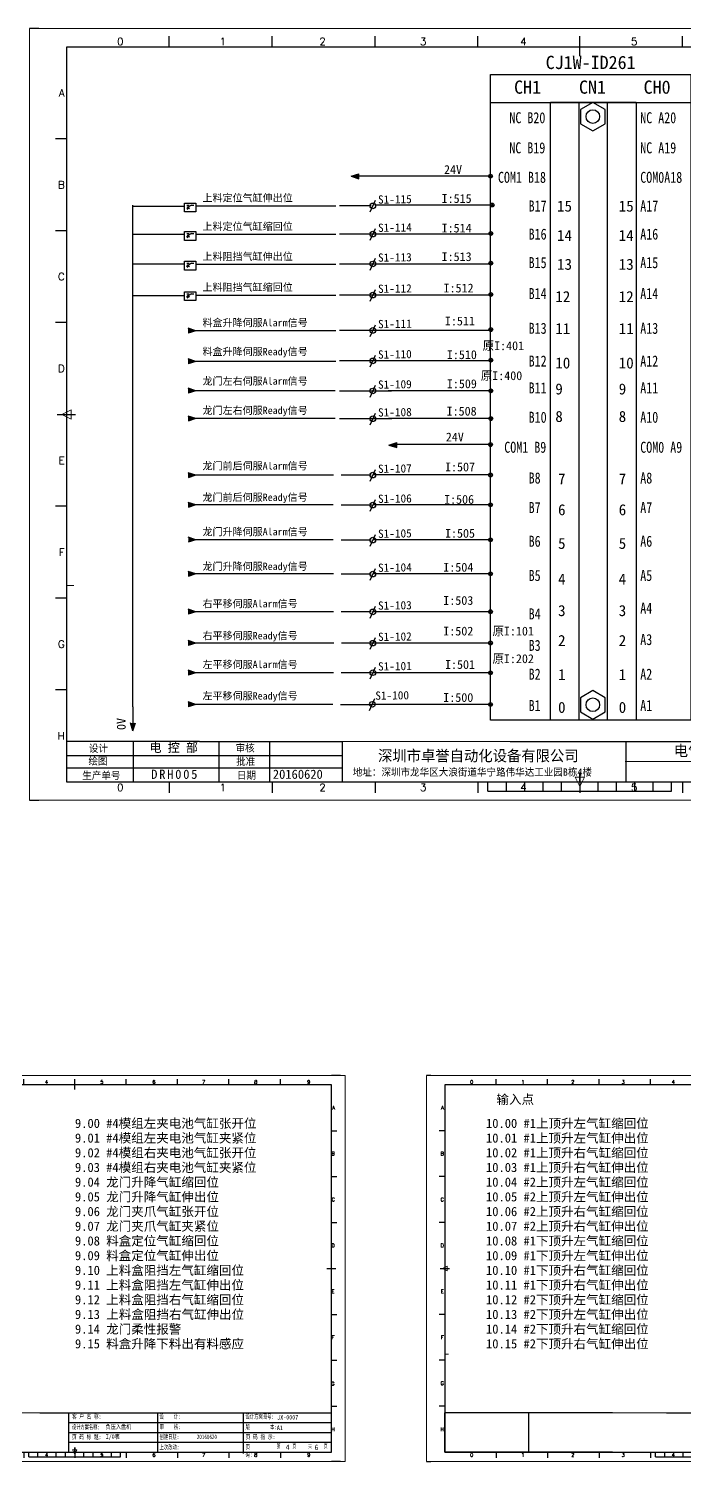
# Model space of a CAD drawing. Extents: x 2368 to 9674, y -1476 to 1321.
# Drawn here: x 4290 to 4647, y 529 to 1309 of the extents above; entities that cross this region are included whole.
import ezdxf
from ezdxf.enums import TextEntityAlignment as Align

# ---------------------------------------------------------------- set-up
doc = ezdxf.new("R2010")
doc.units = 0
doc.header["$MEASUREMENT"] = 0
doc.layers.add('1', color=3, linetype='Continuous', lineweight=20)
for name, color, linetype in [('AE_BOR', 1, 'Continuous'), ('MISC', 2, 'Continuous'), ('SYMS', 7, 'Continuous'), ('图层1', 7, 'Continuous')]:
    doc.layers.add(name, color=color, linetype=linetype)
doc.styles.add('HZ', font='', dxfattribs={"width": 0.8})
doc.styles.add('Standard0.67', font='', dxfattribs={"width": 0.67})
doc.styles.add('Standard_0.8', font='', dxfattribs={"width": 0.8})
doc.styles.add('WD', font='romans.shx', dxfattribs={"bigfont": 'gbcbig.shx'})
doc.styles.add('样式 0', font='')
doc.styles.add('样式 2', font='')
doc.styles.get('HZ').set_extended_font_data('SimSun')
doc.styles.get('Standard0.67').set_extended_font_data('FangSong_GB2312')
doc.styles.get('Standard_0.8').set_extended_font_data('FangSong_GB2312')
doc.styles.get('样式 0').set_extended_font_data('KaiTi_GB2312')
doc.styles.get('样式 2').set_extended_font_data('NSimSun')

# ---------------------------------------------------------------- blocks, each defined once
blk = doc.blocks.new('gb_a2_a')
for p, q in [((584, 410), (25, 410)), ((25, 410), (25, 10)), ((584, 10), (584, 410)), ((25, 10), (584, 10))]:
    blk.add_line(p, q)
at = {"lineweight": 9, "ltscale": 0.1}
blk.add_line((25, 116.86), (29, 116.86), dxfattribs=at)
at = {"layer": 'AE_BOR', "lineweight": 30}
for p, q in [((10, 420), (4.93, 420)), ((594, 420), (584, 420)), ((4.93, 0), (10, 0)), ((594, 0), (584, 0))]:
    blk.add_line(p, q, dxfattribs=at)
at = {"layer": 'AE_BOR', "color": 1, "lineweight": 15}
for p, q in [((4.93, 420), (598.93, 420)), ((4.93, 0), (4.93, 420)), ((598.93, 420), (598.93, 0)), ((22.5, 210), (27.5, 212.5)), ((27.5, 212.5), (27.5, 207.5)), ((27.5, 207.5), (22.5, 210)), ((304.5, 7.5), (302, 12.5)), ((302, 12.5), (307, 12.5)), ((307, 12.5), (304.5, 7.5)), ((598.93, 0), (4.93, 0))]:
    blk.add_line(p, q, dxfattribs=at)
at = {"layer": 'AE_BOR'}
for p, q in [((81, 410), (81, 416)), ((137, 410), (137, 416)), ((193, 410), (193, 416)), ((249, 410), (249, 416)), ((304.5, 410), (304.5, 416)), ((360.5, 410), (360.5, 416)), ((416.5, 410), (416.5, 416)), ((472.5, 410), (472.5, 416)), ((528.5, 410), (528.5, 416)), ((25, 360), (19, 360)), ((584, 360), (590, 360)), ((25, 310), (19, 310)), ((584, 310), (590, 310)), ((25, 260), (19, 260)), ((584, 260), (590, 260)), ((25, 160), (19, 160)), ((584, 160), (590, 160)), ((25, 110), (19, 110)), ((584, 110), (590, 110)), ((25, 60), (19, 60)), ((584, 60), (590, 60)), ((81, 10), (81, 4)), ((137, 10), (137, 4)), ((193, 10), (193, 4)), ((249, 10), (249, 4)), ((304.5, 10), (304.5, 4)), ((360.5, 10), (360.5, 4)), ((416.5, 10), (416.5, 4)), ((472.5, 10), (472.5, 4)), ((528.5, 10), (528.5, 4))]:
    blk.add_line(p, q, dxfattribs=at)
at = {"layer": 'AE_BOR', "color": 2, "lineweight": 30}
for p, q in [((304.5, 405), (304.5, 415)), ((20, 210), (30, 210)), ((579, 210), (589, 210)), ((254.5, 5), (254.5, 10)), ((264.5, 5), (264.5, 10)), ((274.5, 5), (274.5, 10)), ((284.5, 5), (284.5, 10)), ((294.5, 5), (294.5, 10)), ((304.5, 10), (304.5, 15)), ((304.5, 15), (304.5, 5)), ((304.5, 10), (304.5, 5)), ((314.5, 5), (314.5, 10)), ((324.5, 5), (324.5, 10)), ((334.5, 5), (334.5, 10)), ((344.5, 5), (344.5, 10)), ((354.5, 5), (354.5, 10)), ((254.5, 5), (354.5, 5))]:
    blk.add_line(p, q, dxfattribs=at)
at = {"layer": 'AE_BOR', "style": 'WD'}
for s, p in [('0', (54.27, 411)), ('1', (110.12, 411)), ('2', (164.42, 411)), ('3', (219.22, 411)), ('4', (273.82, 411)), ('5', (334.12, 411)), ('6', (390.81, 411)), ('7', (445.01, 411)), ('8', (501.67, 411)), ('9', (559.4, 411)), ('0', (54.27, 5)), ('1', (110.12, 5)), ('2', (164.42, 5)), ('3', (219.22, 5)), ('4', (273.82, 5)), ('5', (334.12, 5)), ('6', (390.81, 5)), ('7', (445.01, 5)), ('8', (501.67, 5)), ('9', (559.4, 5))]:
    blk.add_text(s, height=4, dxfattribs=at).set_placement(p, align=Align.CENTER)
for s, p in [('A', (24, 385)), ('A', (588.05, 385)), ('B', (24, 335)), ('B', (587.67, 335)), ('C', (24, 285)), ('C', (587.86, 285)), ('D', (24, 235)), ('D', (587.67, 235)), ('E', (24, 185)), ('E', (587.48, 185)), ('F', (24, 135)), ('F', (587.48, 135)), ('F', (587.48, 135)), ('G', (24, 85)), ('G', (587.48, 84.56)), ('H', (24, 35)), ('H', (587.67, 35))]:
    blk.add_text(s, height=4, dxfattribs=at).set_placement(p, align=Align.MIDDLE_RIGHT)
blk = doc.blocks.new('SYMB2_M_326')
for p, q in [((-6.4, -0.5), (-7.8, 0.9)), ((0, 0), (0, -5)), ((-8.2, -2.2), (-9.6, -0.8)), ((-7.5, -2.9), (-8.2, -2.2)), ((-6.9, -2.4), (-8, -3.5)), ((-5.7, -4.7), (-8, -3.5)), ((-7.5, -2.9), (-7.1, -2.6)), ((-5.7, -4.7), (-7.5, -2.9)), ((-7.1, -2.6), (-6.9, -2.4)), ((-5.7, -4.7), (-6.9, -2.4)), ((-5.7, -1.2), (-6.4, -0.5)), ((-5.2, -0.6), (-6.2, -1.7)), ((-3.9, -2.9), (-6.2, -1.7)), ((-5.7, -1.2), (-5.4, -0.8)), ((-3.9, -2.9), (-5.7, -1.2)), ((-5.4, -0.8), (-5.2, -0.6)), ((-3.9, -2.9), (-5.2, -0.6)), ((0, -10), (-4, -3.5)), ((0, -10), (0, -15))]:
    blk.add_line(p, q)
for points in [[(-5.7, -4.7), (-6.9, -2.4), (-8, -3.5)], [(-3.9, -2.9), (-5.2, -0.6), (-6.2, -1.7)]]:
    blk.add_solid(points)

msp = doc.modelspace()

# ---------------------------------------------------------------- hatches: boundary and pattern name
for points in [[(4465.38284, 1228.58631), (4469.62775, 1229.94668), (4469.62775, 1227.22595)], [(4380.85653, 1144.4228), (4376.61163, 1143.06243), (4376.61163, 1145.78316)], [(4380.85653, 1127.76726), (4376.61163, 1126.4069), (4376.61163, 1129.12763)], [(4380.85653, 1111.76073), (4376.61163, 1110.40036), (4376.61163, 1113.12109)], [(4380.85653, 1096.62539), (4376.61163, 1095.26503), (4376.61163, 1097.98576)], [(4485.96284, 1082.23631), (4490.20775, 1083.59668), (4490.20775, 1080.87595)], [(4380.85187, 1065.75817), (4376.60697, 1064.39781), (4376.60697, 1067.11854)], [(4380.85653, 1049.6711), (4376.61163, 1048.31074), (4376.61163, 1051.03147)], [(4380.87559, 1030.63864), (4376.63069, 1029.27828), (4376.63069, 1031.99901)], [(4380.85653, 1012.0852), (4376.61163, 1010.72484), (4376.61163, 1013.44557)], [(4380.85653, 991.50655), (4376.61163, 990.14619), (4376.61163, 992.86692)], [(4380.85653, 974.46175), (4376.61163, 973.10139), (4376.61163, 975.82212)], [(4380.85653, 958.25847), (4376.61163, 956.8981), (4376.61163, 959.61883)], [(4380.85653, 941.0191), (4376.61163, 939.65874), (4376.61163, 942.37947)], [(4346.5499, 926.7016), (4345.18995, 930.94663), (4347.91068, 930.94637)]]:
    msp.add_hatch(color=256).paths.add_polyline_path(points)

# ---------------------------------------------------------------- linework, layer by layer
for p, q in [((4541.25494, 1268.76404), (4650.33177, 1268.76404)), ((4465.38284, 1228.58631), (4469.62775, 1229.94668)), ((4465.38284, 1228.58631), (4469.62775, 1227.22595)), ((4541.25494, 1228.61489), (4469.53606, 1228.61489)), ((4469.62775, 1227.22595), (4469.62775, 1229.94668)), ((4346.53216, 939.6757), (4346.53216, 1212.85151)), ((4374.53499, 1212.12987), (4346.53216, 1212.12987)), ((4456.96924, 1212.20251), (4380.85653, 1212.20251)), ((4458.95701, 1212.58988), (4476.28003, 1212.58988)), ((4475.62706, 1209.11829), (4478.57947, 1215.50582)), ((4542.13599, 1212.85151), (4478.17063, 1212.85151)), ((4374.53499, 1196.87936), (4346.53216, 1196.87936)), ((4456.96924, 1196.74474), (4380.85653, 1196.74474)), ((4458.95701, 1197.13212), (4541.01804, 1197.13212)), ((4475.62706, 1193.73434), (4478.57947, 1200.12187)), ((4374.53499, 1180.69702), (4346.53216, 1180.69702)), ((4456.96924, 1180.56241), (4380.85653, 1180.56241)), ((4458.95701, 1180.94978), (4541.45047, 1180.94978)), ((4475.62706, 1177.49316), (4478.57947, 1183.88069)), ((4374.53499, 1163.38816), (4346.53216, 1163.38816)), ((4456.96924, 1163.56408), (4380.85653, 1163.56408)), ((4458.95701, 1163.95146), (4541.33803, 1163.95146)), ((4475.62706, 1160.5288), (4478.57947, 1166.91633)), ((4475.62706, 1141.30933), (4478.57947, 1147.69686)), ((4380.85653, 1144.4228), (4376.61163, 1145.78316)), ((4380.85653, 1144.4228), (4376.61163, 1143.06243)), ((4456.96924, 1144.4228), (4380.85653, 1144.4228)), ((4458.95701, 1144.81017), (4541.33803, 1144.81017)), ((4475.62706, 1124.742), (4478.57947, 1131.12953)), ((4380.85653, 1127.76726), (4376.61163, 1129.12763)), ((4380.85653, 1127.76726), (4376.61163, 1126.4069)), ((4456.96924, 1127.76726), (4380.85653, 1127.76726)), ((4458.95701, 1128.15464), (4541.2297, 1128.15464)), ((4380.85653, 1111.76073), (4376.61163, 1113.12109)), ((4380.85653, 1111.76073), (4376.61163, 1110.40036)), ((4456.69519, 1111.76073), (4380.85653, 1111.76073)), ((4458.95701, 1111.81921), (4487.31606, 1111.81921)), ((4475.62706, 1108.362), (4478.57947, 1114.74953)), ((4542.13599, 1111.76073), (4485.55221, 1111.76073)), ((4380.85653, 1096.62539), (4376.61163, 1097.98576)), ((4380.85653, 1096.62539), (4376.61163, 1095.26503)), ((4456.60211, 1096.62539), (4380.85653, 1096.62539)), ((4458.95701, 1096.68388), (4487.47606, 1096.68388)), ((4475.62706, 1093.21472), (4478.57947, 1099.60225)), ((4542.13599, 1096.62539), (4485.66053, 1096.62539)), ((4485.96284, 1082.23631), (4490.20775, 1083.59668)), ((4485.96284, 1082.23631), (4490.20775, 1080.87595)), ((4541.25494, 1082.45782), (4490.05974, 1082.45782)), ((4490.20775, 1080.87595), (4490.20775, 1083.59668)), ((4475.62706, 1062.53679), (4478.57947, 1068.92432)), ((4380.85187, 1065.75817), (4376.60697, 1067.11854)), ((4380.85187, 1065.75817), (4376.60697, 1064.39781)), ((4455.65904, 1065.75817), (4380.85187, 1065.75817)), ((4459.84197, 1065.97973), (4476.32606, 1065.97973)), ((4541.25494, 1065.92125), (4477.12224, 1065.92125)), ((4380.85653, 1049.6711), (4376.61163, 1051.03147)), ((4380.85653, 1049.6711), (4376.61163, 1048.31074)), ((4455.64581, 1049.6711), (4380.85653, 1049.6711)), ((4459.84197, 1049.72958), (4476.54606, 1049.72958)), ((4475.62706, 1046.19581), (4478.57947, 1052.58334)), ((4541.25494, 1049.6711), (4477.12224, 1049.6711)), ((4380.87559, 1030.63864), (4376.63069, 1031.99901)), ((4380.87559, 1030.63864), (4376.63069, 1029.27828)), ((4455.64581, 1030.63864), (4380.87559, 1030.63864)), ((4459.84197, 1030.69713), (4476.27606, 1030.69713)), ((4475.62706, 1027.18662), (4478.57947, 1033.57415)), ((4541.25494, 1030.63864), (4477.12224, 1030.63864)), ((4475.62706, 1008.67266), (4478.57947, 1015.0602)), ((4380.85653, 1012.0852), (4376.61163, 1013.44557)), ((4380.85653, 1012.0852), (4376.61163, 1010.72484)), ((4455.6841, 1012.0852), (4380.85653, 1012.0852)), ((4459.88026, 1012.14369), (4476.34606, 1012.14369)), ((4541.25494, 1012.0852), (4477.16053, 1012.0852)), ((4380.85653, 991.50655), (4376.61163, 992.86692)), ((4380.85653, 991.50655), (4376.61163, 990.14619)), ((4455.6841, 991.50655), (4380.85653, 991.50655)), ((4459.88026, 991.56503), (4476.32606, 991.56503)), ((4475.62706, 988.0637), (4478.57947, 994.45123)), ((4541.25494, 991.50655), (4477.16053, 991.50655)), ((4380.85653, 974.46175), (4376.61163, 975.82212)), ((4475.62706, 971.06106), (4478.57947, 977.4486)), ((4380.85653, 974.46175), (4376.61163, 973.10139)), ((4455.95899, 974.46175), (4380.85653, 974.46175)), ((4460.15515, 974.52023), (4476.77606, 974.52023)), ((4541.25494, 974.46175), (4477.43542, 974.46175)), ((4380.85653, 958.25847), (4376.61163, 959.61883)), ((4475.62706, 954.96913), (4478.57947, 961.35667)), ((4380.85653, 958.25847), (4376.61163, 956.8981)), ((4455.68074, 958.25847), (4380.85653, 958.25847)), ((4459.8769, 958.31695), (4476.47606, 958.31695)), ((4541.25494, 958.25847), (4477.15717, 958.25847)), ((4475.40983, 937.79415), (4478.33371, 944.19479)), ((4346.53216, 939.6757), (4346.53133, 930.96408)), ((4380.85653, 941.0191), (4376.61163, 942.37947)), ((4380.85653, 941.0191), (4376.61163, 939.65874)), ((4455.40583, 941.0191), (4380.85653, 941.0191)), ((4459.60199, 941.07758), (4476.28606, 941.07758)), ((4541.25494, 941.0191), (4476.88226, 941.0191)), ((4346.5499, 926.7016), (4345.18995, 930.94663)), ((4346.5499, 926.7016), (4347.91068, 930.94637)), ((4382.79278, 920.88416), (4310.36179, 920.88416)), ((4310.36179, 920.88416), (4310.36179, 898.88706)), ((4346.63526, 920.88416), (4346.63526, 898.88706)), ((4382.79278, 920.88416), (4460.40388, 920.88416)), ((4393.39727, 920.88416), (4393.39727, 898.88706)), ((4420.84341, 920.88416), (4420.84341, 898.88416)), ((4460.40388, 920.88416), (4460.40388, 898.88706)), ((4551.89494, 920.88416), (4671.79494, 920.88416)), ((4614.96034, 920.88416), (4614.96034, 898.88706)), ((4310.36179, 898.88706), (4869.36179, 898.88706)), ((4311.53865, 550.08006), (4355.79019, 550.08006)), ((4355.79019, 550.08006), (4424.57578, 550.08006)), ((4424.57578, 550.08006), (4454.57361, 550.08006)), ((4311.53865, 544.71854), (4355.79019, 544.71854)), ((4311.53865, 539.35701), (4355.79019, 539.35701)), ((4355.79019, 544.71854), (4424.57578, 544.71854)), ((4355.79019, 539.35701), (4424.57578, 539.35701)), ((4424.57578, 544.71854), (4454.57361, 544.71854)), ((4295.84019, 533.99549), (4355.79019, 533.99549)), ((4295.84019, 533.99549), (4355.79019, 533.99549)), ((4355.79019, 533.99549), (4424.57578, 533.99549)), ((4637.10064, 533.99549), (4697.05064, 533.99549)), ((4637.10064, 533.99549), (4697.05064, 533.99549))]:
    msp.add_line(p, q)
at = {"lineweight": -3}
for p, q in [((4540.21612, 1228.61489), (4542.29376, 1228.61489)), ((4541.25494, 1229.65372), (4541.25494, 1227.57607)), ((4541.09717, 1212.85151), (4543.17481, 1212.85151)), ((4542.13599, 1213.89033), (4542.13599, 1211.81269)), ((4540.33893, 1197.39374), (4542.41657, 1197.39374)), ((4541.37775, 1198.43256), (4541.37775, 1196.35492)), ((4540.33893, 1181.2114), (4542.41657, 1181.2114)), ((4541.37775, 1182.25023), (4541.37775, 1180.17258)), ((4540.33893, 1164.21308), (4542.41657, 1164.21308)), ((4541.37775, 1165.2519), (4541.37775, 1163.17426)), ((4540.33893, 1145.0718), (4542.41657, 1145.0718)), ((4541.37775, 1146.11062), (4541.37775, 1144.03298)), ((4540.33893, 1128.41626), (4542.41657, 1128.41626)), ((4541.37775, 1129.45508), (4541.37775, 1127.37744)), ((4540.33893, 1111.76073), (4542.41657, 1111.76073)), ((4541.37775, 1112.79955), (4541.37775, 1110.7219)), ((4540.33893, 1096.62539), (4542.41657, 1096.62539)), ((4541.37775, 1097.66422), (4541.37775, 1095.58657)), ((4540.21612, 1082.45782), (4542.29376, 1082.45782)), ((4541.25494, 1083.49665), (4541.25494, 1081.419)), ((4540.21612, 1065.92125), (4542.29376, 1065.92125)), ((4541.25494, 1066.96007), (4541.25494, 1064.88243)), ((4540.21612, 1049.6711), (4542.29376, 1049.6711)), ((4541.25494, 1050.70992), (4541.25494, 1048.63228)), ((4540.21612, 1030.63864), (4542.29376, 1030.63864)), ((4541.25494, 1031.67746), (4541.25494, 1029.59982)), ((4540.21612, 1012.0852), (4542.29376, 1012.0852)), ((4541.25494, 1013.12403), (4541.25494, 1011.04638)), ((4540.21612, 991.50655), (4542.29376, 991.50655)), ((4541.25494, 992.54537), (4541.25494, 990.46773)), ((4541.25494, 975.50057), (4541.25494, 973.42293)), ((4540.21612, 974.46175), (4542.29376, 974.46175)), ((4541.25494, 959.29729), (4541.25494, 957.21965)), ((4540.21612, 958.25847), (4542.29376, 958.25847)), ((4540.21612, 941.0191), (4542.29376, 941.0191)), ((4541.25494, 942.05792), (4541.25494, 939.98028))]:
    msp.add_line(p, q, dxfattribs=at)
at = {"lineweight": 9, "ltscale": 0.1}
for p, q in [((4460.40388, 920.88416), (4551.89494, 920.88416)), ((4614.59215, 909.88416), (4671.79494, 909.88416)), ((4266.37855, 555.44158), (4295.84019, 555.44158)), ((4607.639, 555.44158), (4637.10064, 555.44158)), ((4266.37855, 533.99549), (4295.84019, 533.99549)), ((4294.48284, 533.99549), (4294.48284, 533.99549)), ((4294.48284, 533.99549), (4294.48284, 533.99549)), ((4607.639, 533.99549), (4637.10064, 533.99549)), ((4635.74329, 533.99549), (4635.74329, 533.99549)), ((4635.74329, 533.99549), (4635.74329, 533.99549))]:
    msp.add_line(p, q, dxfattribs=at)
at = {"color": 0, "ltscale": 2}
for p, q in [((4310.36179, 913.2004), (4460.40388, 913.26041)), ((4310.36179, 906.50263), (4460.40388, 906.50263)), ((4295.84019, 555.44158), (4454.57361, 555.44158)), ((4311.53865, 555.44158), (4311.53865, 533.99549)), ((4360.10452, 533.73105), (4360.10452, 555.44158)), ((4406.6847, 533.23759), (4406.6847, 555.44158)), ((4454.57361, 533.99549), (4454.57361, 555.44158)), ((4516.33406, 533.99549), (4516.33406, 555.44158)), ((4607.639, 555.44158), (4516.33406, 555.44158)), ((4637.10064, 555.44158), (4795.83406, 555.44158)), ((4424.57578, 539.35701), (4454.57361, 539.35701)), ((4424.57578, 533.99549), (4454.57361, 533.99549)), ((4607.639, 533.99549), (4516.33406, 533.99549))]:
    msp.add_line(p, q, dxfattribs=at)
at = {"color": 0}
msp.add_line((4561.98653, 555.44158), (4561.98653, 533.99549), dxfattribs=at)
for points in [[(4541.25494, 1283.93866), (4650.33177, 1283.93866), (4650.33177, 932.44868), (4541.25494, 932.44868)], [(4573.81356, 1268.84732), (4620.62444, 1268.84732), (4620.62444, 932.44868), (4573.81356, 932.44868)], [(4589.57044, 1268.76404), (4604.70077, 1268.76404), (4604.70077, 932.44868), (4589.57044, 932.44868)], [(4596.95187, 1268.76404), (4590.2385, 1264.88807), (4590.2385, 1257.13614), (4596.95187, 1253.26018), (4603.66523, 1257.13614), (4603.66523, 1264.88807)], [(4374.53499, 1209.0874), (4374.53499, 1213.92882), (4380.85653, 1213.92882), (4380.85653, 1209.0874)], [(4374.53499, 1193.62963), (4374.53499, 1198.47105), (4380.85653, 1198.47105), (4380.85653, 1193.62963)], [(4374.53499, 1177.44729), (4374.53499, 1182.28872), (4380.85653, 1182.28872), (4380.85653, 1177.44729)], [(4374.53499, 1160.83783), (4374.53499, 1165.67925), (4380.85653, 1165.67925), (4380.85653, 1160.83783)], [(4596.95187, 948.56518), (4590.2385, 944.68922), (4590.2385, 936.93729), (4596.95187, 933.06132), (4603.66523, 936.93729), (4603.66523, 944.68922)]]:
    msp.add_lwpolyline(points, close=True)
for centre in [(4596.95187, 1261.01211), (4596.95187, 940.81325)]:
    msp.add_circle(centre, 3.71498)
at = {"lineweight": -3}
for centre in [(4541.25494, 1228.61489), (4542.13599, 1212.85151), (4541.37775, 1197.39374), (4541.37775, 1181.2114), (4541.37775, 1164.21308), (4541.37775, 1145.0718), (4541.37775, 1128.41626), (4541.37775, 1111.76073), (4541.37775, 1096.62539), (4541.25494, 1082.45782), (4541.25494, 1065.92125), (4541.25494, 1049.6711), (4541.25494, 1030.63864), (4541.25494, 1012.0852), (4541.25494, 991.50655), (4541.25494, 974.46175), (4541.25494, 958.25847), (4541.25494, 941.0191)]:
    msp.add_circle(centre, 1.03882, dxfattribs=at)
at = {"color": 6}
for centre in [(4477.13083, 1212.43051), (4477.13083, 1197.04657), (4477.13083, 1180.80538), (4477.13083, 1163.84102), (4477.13083, 1144.62155), (4477.13083, 1128.05422), (4477.13083, 1111.67422), (4477.13083, 1096.52694), (4477.13083, 1065.84901), (4477.13083, 1049.50803), (4477.13083, 1030.49884), (4477.13083, 1011.98489), (4477.13083, 991.37592), (4477.13083, 974.37329), (4477.13083, 958.28136), (4476.89881, 941.11305)]:
    msp.add_circle(centre, 1.53751, dxfattribs=at)

# ---------------------------------------------------------------- block references
msp.add_blockref('gb_a2_a', (4285.36179, 888.88706))
at = {"xscale": 0.5, "yscale": 0.5, "zscale": 0.5}
for p in [(4162.57361, 528.99549), (4503.83406, 528.99549)]:
    msp.add_blockref('gb_a2_a', p, dxfattribs=at)
at = {"layer": '图层1', "color": 7, "linetype": 'Continuous', "xscale": 0.2488319999988562, "yscale": 0.2488320000002204, "zscale": 0.2488319999993965, "rotation": 90}
for p in [(4375.93601, 1212.85151), (4375.93601, 1197.39374), (4375.93601, 1181.2114), (4375.93601, 1164.60194)]:
    msp.add_blockref('SYMB2_M_326', p, dxfattribs=at)

# ---------------------------------------------------------------- texts
for s, insert, char_height, width, attachment_point in [('{\\fFangSong|b0|i0|c134|p49;CJ1W-ID261}', (4571.26747, 1294.10047), 7.2, 38.5041455, 1), ('{\\fFangSong|b0|i0|c134|p49;CH1}', (4554.07127, 1280.66047), 7.2, 38.5041455, 1), ('{\\fFangSong|b0|i0|c134|p49;CN1}', (4589.41127, 1280.66047), 7.2, 38.5041455, 1), ('{\\fFangSong|b0|i0|c134|p49;CH0}', (4624.58929, 1280.66047), 7.2, 38.5041455, 1), ('24V', (4515.93308, 1234.60539), 4.8, 10.8839331, 1), ('{\\fSimSun|b0|i0|c134|p2;上料定位气缸伸出位}', (4384.44581, 1218.79466), 4, 96.133837, 1), ('{\\fSimSun|b0|i0|c134|p2; I:515}', (4511.36098, 1218.79834), 4.8, 62.415301, 1), ('{\\fSimSun|b0|i0|c134|p2;15}', (4577.46169, 1215.28834), 6, 4.4700218, 1), ('{\\fSimSun|b0|i0|c134|p2;15}', (4611.04414, 1215.28834), 6, 4.4700218, 1), ('{\\fSimSun|b0|i0|c134|p2;上料定位气缸缩回位}', (4384.44581, 1203.23515), 4, 96.133837, 1), ('{\\fSimSun|b0|i0|c134|p2; I:514}', (4511.36098, 1202.74316), 4.8, 62.415301, 1), ('{\\fSimSun|b0|i0|c134|p2;14}', (4577.46169, 1199.33525), 6, 4.4700218, 1), ('{\\fSimSun|b0|i0|c134|p2;14}', (4611.04414, 1199.33525), 6, 4.4700218, 1), ('{\\fSimSun|b0|i0|c134|p2;上料阻挡气缸伸出位}', (4384.44581, 1186.88412), 4, 96.133837, 1), ('{\\fSimSun|b0|i0|c134|p2; I:513}', (4511.36098, 1187.16942), 4.8, 62.415301, 1), ('{\\fSimSun|b0|i0|c134|p2;13}', (4577.46169, 1183.61365), 6, 4.4700218, 1), ('{\\fSimSun|b0|i0|c134|p2;13}', (4611.04414, 1183.61365), 6, 4.4700218, 1), ('{\\fSimSun|b0|i0|c134|p2;上料阻挡气缸缩回位}', (4384.44581, 1170.13127), 4, 96.133837, 1), ('{\\fSimSun|b0|i0|c134|p2; I:512}', (4512.4204, 1170.08824), 4.8, 62.415301, 1), ('{\\fSimSun|b0|i0|c134|p2;12}', (4576.51835, 1166.01592), 6, 4.4700218, 1), ('{\\fSimSun|b0|i0|c134|p2;12}', (4611.04414, 1166.01592), 6, 4.4700218, 1), ('{\\fSimSun|b0|i0|c134|p2;料盒升降伺服Alarm信号}', (4384.44581, 1150.83062), 4, 96.133837, 1), ('{\\fSimSun|b0|i0|c134|p2; I:511}', (4513.15529, 1152.15185), 4.8, 62.415301, 1), ('{\\fSimSun|b0|i0|c134|p2;11}', (4576.51835, 1148.58263), 6, 4.4700218, 1), ('{\\fSimSun|b0|i0|c134|p2;11}', (4611.04414, 1148.58263), 6, 4.4700218, 1), (' 原I:401', (4533.69438, 1138.67582), 4.8, 62.415301, 1), ('{\\fSimSun|b0|i0|c134|p2;料盒升降伺服Ready信号}', (4384.44581, 1135.08103), 4, 96.133837, 1), ('{\\fSimSun|b0|i0|c134|p2; I:510}', (4514.21472, 1133.8249), 4.8, 62.415301, 1), ('{\\fSimSun|b0|i0|c134|p2;10}', (4576.51835, 1129.8942), 6, 4.4700218, 1), ('{\\fSimSun|b0|i0|c134|p2;10}', (4611.04414, 1129.8942), 6, 4.4700218, 1), ('{\\fSimSun|b0|i0|c134|p2;龙门左右伺服Alarm信号}', (4384.44581, 1119.0537), 4, 96.133837, 1), ('{\\fSimSun|b0|i0|c134|p2; I:509}', (4514.21472, 1117.98324), 4.8, 62.415301, 1), (' 原I:400', (4532.67701, 1122.38872), 4.8, 62.415301, 1), ('{\\fSimSun|b0|i0|c134|p2;9}', (4576.51835, 1115.75021), 6, 4.4700218, 1), ('{\\fSimSun|b0|i0|c134|p2;9}', (4611.04414, 1115.75021), 6, 4.4700218, 1), ('{\\fSimSun|b0|i0|c134|p2;龙门左右伺服Ready信号}', (4384.44581, 1103.09313), 4, 96.133837, 1), ('{\\fSimSun|b0|i0|c134|p2; I:508}', (4514.0856, 1103.06318), 4.8, 62.415301, 1), ('{\\fSimSun|b0|i0|c134|p2;8}', (4576.51835, 1100.78391), 6, 4.4700218, 1), ('{\\fSimSun|b0|i0|c134|p2;8}', (4611.04414, 1100.78391), 6, 4.4700218, 1), ('24V', (4516.91319, 1088.99018), 4.8, 10.8839331, 1), ('{\\fSimSun|b0|i0|c134|p2;龙门前后伺服Alarm信号}', (4384.44581, 1072.88258), 4, 96.133837, 1), ('{\\fSimSun|b0|i0|c134|p2; I:507}', (4513.20456, 1072.71033), 4.8, 62.415301, 1), ('{\\fSimSun|b0|i0|c134|p2;7}', (4578.01852, 1066.79894), 6, 4.4700218, 1), ('{\\fSimSun|b0|i0|c134|p2;7}', (4611.04414, 1066.79894), 6, 4.4700218, 1), ('{\\fSimSun|b0|i0|c134|p2;龙门前后伺服Ready信号}', (4384.44581, 1055.77595), 4, 96.133837, 1), ('{\\fSimSun|b0|i0|c134|p2; I:506}', (4512.69278, 1055.0484), 4.8, 62.415301, 1), ('{\\fSimSun|b0|i0|c134|p2;6}', (4578.01852, 1050.02353), 6, 4.4700218, 1), ('{\\fSimSun|b0|i0|c134|p2;6}', (4611.04414, 1050.02353), 6, 4.4700218, 1), ('{\\fSimSun|b0|i0|c134|p2;龙门升降伺服Alarm信号}', (4384.44581, 1037.04511), 4, 96.133837, 1), ('{\\fSimSun|b0|i0|c134|p2; I:505}', (4513.20456, 1036.57614), 4.8, 62.415301, 1), ('{\\fSimSun|b0|i0|c134|p2;5}', (4578.01852, 1031.69152), 6, 4.4700218, 1), ('{\\fSimSun|b0|i0|c134|p2;5}', (4611.04414, 1031.69152), 6, 4.4700218, 1), ('{\\fSimSun|b0|i0|c134|p2;龙门升降伺服Ready信号}', (4384.44581, 1018.17732), 4, 96.133837, 1), ('{\\fSimSun|b0|i0|c134|p2; I:504}', (4512.27425, 1018.09113), 4.8, 62.415301, 1), ('{\\fSimSun|b0|i0|c134|p2;4}', (4578.01852, 1012.28468), 6, 4.4700218, 1), ('{\\fSimSun|b0|i0|c134|p2;4}', (4611.04414, 1012.28468), 6, 4.4700218, 1), ('{\\fSimSun|b0|i0|c134|p2;右平移伺服Alarm信号}', (4384.44581, 997.86176), 4, 96.133837, 1), ('{\\fSimSun|b0|i0|c134|p2; I:503}', (4512.27425, 1000.0404), 4.8, 62.415301, 1), ('{\\fSimSun|b0|i0|c134|p2;3}', (4578.01852, 995.10976), 6, 4.4700218, 1), ('{\\fSimSun|b0|i0|c134|p2;3}', (4611.04414, 995.10976), 6, 4.4700218, 1), ('{\\fSimSun|b0|i0|c134|p2; I:502}', (4512.27425, 983.35584), 4.8, 62.415301, 1), (' 原I:101', (4539.03566, 983.35584), 4.8, 62.415301, 1), ('{\\fSimSun|b0|i0|c134|p2;右平移伺服Ready信号}', (4384.44581, 980.44175), 4, 96.133837, 1), ('{\\fSimSun|b0|i0|c134|p2;2}', (4578.01852, 978.82774), 6, 4.4700218, 1), ('{\\fSimSun|b0|i0|c134|p2;2}', (4611.04414, 978.82774), 6, 4.4700218, 1), (' 原I:202', (4539.03566, 968.31829), 4.8, 62.415301, 1), ('{\\fSimSun|b0|i0|c134|p2;左平移伺服Alarm信号}', (4384.44581, 964.79643), 4, 96.133837, 1), ('{\\fSimSun|b0|i0|c134|p2; I:501}', (4513.20456, 965.16664), 4.8, 62.415301, 1), ('{\\fSimSun|b0|i0|c134|p2;1}', (4578.01852, 960.24321), 6, 4.4700218, 1), ('{\\fSimSun|b0|i0|c134|p2;1}', (4611.04414, 960.24321), 6, 4.4700218, 1), ('{\\fSimSun|b0|i0|c134|p2;左平移伺服Ready信号}', (4384.44581, 947.6975), 4, 96.133837, 1), ('{\\fSimSun|b0|i0|c134|p2; I:500}', (4512.27425, 947.20389), 4.8, 62.415301, 1), ('{\\fSimSun|b0|i0|c134|p2;0}', (4578.01852, 942.42682), 6, 4.4700218, 1), ('{\\fSimSun|b0|i0|c134|p2;0}', (4611.04414, 942.42682), 6, 4.4700218, 1), ('深圳市卓誉自动化设备有限公司', (4479.99888, 909.41955), 6, 134.4627712, 7), ('地址：深圳市龙华区大浪街道华宁路伟华达工业园B栋4楼', (4466.24783, 901.71363), 4, 144.4993675, 7)]:
    msp.add_mtext(s, dxfattribs=dict(insert=insert, char_height=char_height, width=width, attachment_point=attachment_point))
at = {"insert": (4337.75981, 927.10646), "char_height": 4.8, "width": 13.9099052, "attachment_point": 1, "rotation": 89.99450431}
msp.add_mtext('0V', dxfattribs=at)
at = {"color": 0, "ltscale": 2, "attachment_point": 1}
for s, insert, char_height, width in [('电 控 部', (4355.61657, 920.10032), 5, 34.8313606), ('{\\C256;绘图}', (4322.31552, 912.20038), 4, 19.3450259), ('设计', (4322.52251, 919.12809), 4, 19.3450259), ('审核', (4402.39385, 919.30575), 4, 25.507459), ('批准', (4402.72563, 911.97922), 4, 25.507459), ('电气原理图', (4641.01177, 918.88079), 6, 43.9128196), ('生产单号', (4318.9435, 904.36903), 4, 25.1533682), ('日期', (4403.10956, 904.47399), 4, 25.507459), ('20160620', (4422.7189, 905.53167), 5, 25.507459)]:
    msp.add_mtext(s, dxfattribs=dict(at, insert=insert, char_height=char_height, width=width))
at = {"lineweight": 0, "insert": (4334.02898, 905.52088), "char_height": 5, "attachment_point": 1, "style": '样式 2'}
msp.add_mtext_dynamic_manual_height_columns('\\pi22.464;{\\T1.28;DRH005}', width=55.0317648, gutter_width=1, heights=[0], dxfattribs=at)
at = {"lineweight": 0, "char_height": 5, "attachment_point": 1}
for s, insert, width in [('{\\fSimSun|b0|i0|c134|p2;输入点 }', (4544.45153, 728.5415), 83.4808632), ('{\\fSimSun|b0|i0|c134|p2;9.00 \\C3;#4模组左夹电池气缸张开位}', (4314.97805, 715.50226), 108.2457857), ('{\\fSimSun|b0|i0|c134|p2;10.00\\C3; #1上顶升左气缸缩回位}', (4538.7878, 715.50226), 108.2457857), ('{\\fSimSun|b0|i0|c134|p2;9.01\\C3; #4模组左夹电池气缸夹紧位}', (4314.97805, 707.50226), 121.2325334), ('{\\fSimSun|b0|i0|c134|p2;10.01\\C3; #1上顶升左气缸伸出位}', (4538.7878, 707.50226), 121.2325334), ('{\\fSimSun|b0|i0|c134|p2;9.02 \\C3;#4模组右夹电池气缸张开位}', (4314.97805, 699.50226), 127.4814418), ('{\\fSimSun|b0|i0|c134|p2;10.02 \\C3;#1上顶升右气缸缩回位}', (4538.7878, 699.50226), 127.4814418), ('{\\fSimSun|b0|i0|c134|p2;9.03 \\C3;#4模组右夹电池气缸夹紧位}', (4314.97805, 691.50226), 107.4536399), ('{\\fSimSun|b0|i0|c134|p2;10.03\\C3; #1上顶升右气缸伸出位}', (4538.7878, 691.50226), 107.4536399), ('{\\fSimSun|b0|i0|c134|p2;\\C0;9.04 \\C3;龙门升降气缸缩回位}', (4314.97805, 683.50226), 120.0187255), ('{\\fSimSun|b0|i0|c134|p2;10.04 \\C3;#2上顶升左气缸缩回位}', (4538.7878, 683.50226), 120.0187255), ('{\\fSimSun|b0|i0|c134|p2;9.05 \\C3;龙门升降气缸伸出位}', (4314.97805, 675.50226), 106.6932961), ('{\\fSimSun|b0|i0|c134|p2;10.05 \\C3;#2上顶升左气缸伸出位}', (4538.7878, 675.50226), 106.6932961), ('{\\fSimSun|b0|i0|c134|p2;9.06 \\C3;龙门夹爪气缸张开位}', (4314.97805, 667.50226), 100.6913824), ('{\\fSimSun|b0|i0|c134|p2;1\\C0;0.06 \\C3;#2上顶升右气缸缩回位}', (4538.7878, 667.50226), 100.6913824), ('{\\fSimSun|b0|i0|c134|p2;9.07 \\C3;龙门夹爪气缸夹紧位}', (4314.97805, 659.50226), 100.4413051), ('{\\fSimSun|b0|i0|c134|p2;10.07 \\C3;#2上顶升右气缸伸出位}', (4538.7878, 659.50226), 100.4413051), ('{\\fSimSun|b0|i0|c134|p2;9.08 \\C3;料盒定位气缸缩回位}', (4314.97805, 651.50226), 102.9456363), ('{\\fSimSun|b0|i0|c134|p2;10.08 \\C3;#1下顶升左气缸缩回位}', (4538.7878, 651.50226), 102.9456363), ('{\\fSimSun|b0|i0|c134|p2;9.09 \\C3;料盒定位气缸伸出位}', (4314.97805, 643.50226), 102.6955589), ('{\\fSimSun|b0|i0|c134|p2;10.09 \\C3;#1下顶升左气缸伸出位}', (4538.7878, 643.50226), 102.6955589), ('{\\fSimSun|b0|i0|c134|p2;9.10 \\C3;上料盒阻挡左气缸缩回位}', (4314.97805, 635.50226), 105.6965158), ('{\\fSimSun|b0|i0|c134|p2;10.10 \\C3;#1下顶升右气缸缩回位}', (4538.7878, 635.50226), 105.6965158), ('{\\fSimSun|b0|i0|c134|p2;9.11 \\C3;上料盒阻挡左气缸伸出位}', (4314.97805, 627.50226), 102.2004458), ('{\\fSimSun|b0|i0|c134|p2;10.11 \\C3;#1下顶升右气缸伸出位}', (4538.7878, 627.50226), 102.2004458), ('{\\fSimSun|b0|i0|c134|p2;9.12 \\C3;上料盒阻挡右气缸缩回位}', (4314.97805, 619.50226), 102.7006062), ('{\\fSimSun|b0|i0|c134|p2;\\C0;10.12 \\C3;#2下顶升左气缸缩回位}', (4538.7878, 619.50226), 102.7006062), ('{\\fSimSun|b0|i0|c134|p2;9.13 \\Q2;\\C3;上料盒阻挡右气缸伸出位}', (4314.97805, 611.50226), 100.9500476), ('{\\fSimSun|b0|i0|c134|p2;10.13 \\C3;#2下顶升左气缸伸出位}', (4538.7878, 611.50226), 100.9500476), ('{\\fSimSun|b0|i0|c134|p2;9.14\\C2; \\C3;龙门柔性报警}', (4314.97805, 603.50226), 102.9506836), ('{\\fSimSun|b0|i0|c134|p2;10.14 \\C3;#2下顶升右气缸缩回位}', (4538.7878, 603.50226), 102.9506836), ('{\\fSimSun|b0|i0|c134|p2;9.15\\C2; \\C3;料盒升降下料出有料感应}', (4314.97805, 595.50226), 100.6999702), ('{\\fSimSun|b0|i0|c134|p2;10.15 \\C3;#2下顶升右气缸伸出位}', (4538.7878, 595.50226), 100.6999702)]:
    msp.add_mtext(s, dxfattribs=dict(at, insert=insert, width=width))
at = {"color": 0, "ltscale": 2, "attachment_point": 1}
for s, insert, char_height, width, style in [('{\\fSimSun|b0|i0|c134|p2;\\W0.72;客 户 名 称:}', (4313.34216, 554.67318), 2.5, 16.2476781, 'Standard0.67'), ('{\\fSimSun|b0|i0|c134|p2;设    计:}', (4361.05647, 554.67318), 2.5, 12.0312135, 'Standard0.67'), ('{\\fSimSun|b0|i0|c134|p2;设计方案图号:}', (4407.88936, 554.67318), 2.5, 15.1643965, 'Standard0.67'), ('{\\f@SimSun|b0|i0|c134|p2;JX-0007}', (4425.12797, 554.23282), 2.5, 33.907767, 'Standard_0.8'), ('{\\fSimSun|b0|i0|c134|p2;\\W0.66;设计方案名称:}', (4313.34216, 548.94457), 2.5, 15.1234231, 'Standard0.67'), ('{\\fSimSun|b0|i0|c134|p2;负压入盘机}', (4331.62923, 549.11136), 2.5, 33.907767, 'Standard_0.8'), ('{\\fSimSun|b0|i0|c134|p2;审    核:}', (4361.05647, 548.99982), 2.5, 12.0312135, 'Standard0.67'), ('{\\fSimSun|b0|i0|c134|p2;版        本:}', (4407.88936, 548.99982), 2.5, 16.8497761, 'Standard0.67'), ('{\\fSimSun|b0|i0|c134|p2;A1}', (4424.88809, 548.55939), 2.5, 33.907767, 'Standard_0.8'), ('{\\fSimSun|b0|i0|c134|p2;\\W0.72;页 码 标 题:}', (4313.34216, 543.57633), 2.5, 15.1234231, 'Standard0.67'), ('{\\fSimSun|b0|i0|c134|p2;创建日期:}', (4361.05647, 543.59258), 2.5, 12.0312135, 'Standard0.67'), ('{\\fSimSun|b0|i0|c134|p2;上次改动:}', (4361.05647, 538.00205), 2.5, 12.0312135, 'Standard0.67'), ('{\\fSimSun|b0|i0|c134|p2;20160620}', (4381.33369, 543.59258), 2.5, 12.0312135, 'Standard0.67'), ('{\\fSimSun|b0|i0|c134|p2;页        码:}', (4407.88936, 538.15185), 2.5, 15.7257887, 'Standard0.67'), ('{\\fSimSun|b0|i0|c134|p2;\\W0.73;页 码 指 示:}', (4407.88936, 543.59258), 2.5, 16.1994502, 'Standard0.67'), ('{\\Fromans,gbcbig|c134;第}    {\\Fromans,gbcbig|c134;页}    {\\Fromans,gbcbig|c134;共}    {\\Fromans,gbcbig|c134;页}', (4424.88597, 538.39731), 2.5, 33.907767, 'Standard_0.8'), ('{\\fSimSun|b0|i0|c134|p2;6}', (4445.51064, 538.11679), 3, 3.7663883, 'Standard_0.8')]:
    msp.add_mtext(s, dxfattribs=dict(at, insert=insert, char_height=char_height, width=width, style=style))
at = {"layer": '1', "color": 0, "char_height": 6, "attachment_point": 1, "style": 'HZ'}
for s, insert, width in [('NC B20', (4551.50867, 1263.39766), 28.4504118), ('NC A20', (4622.75909, 1263.39766), 29.2928696), ('NC B19', (4551.48374, 1247.02287), 35.4869455), ('NC A19', (4622.75909, 1247.02287), 27.885119), ('COM1 B18', (4545.29363, 1230.959), 28.0292178), ('COM0A18', (4622.75909, 1230.959), 40.067289), ('B17', (4561.9777, 1215.34974), 6.4874014), ('A17', (4622.75909, 1215.34974), 6.4874014), ('B16', (4561.9777, 1200.0493), 6.4874014), ('A16', (4622.75909, 1200.0493), 6.4874014), ('B15', (4561.9777, 1184.52102), 6.4874014), ('A15', (4622.75909, 1184.52102), 6.4874014), ('B14', (4561.9777, 1167.67361), 6.4874014), ('A14', (4622.75909, 1167.67361), 6.4874014), ('B13', (4562.00584, 1148.76428), 6.4874014), ('A13', (4622.75909, 1148.76428), 6.4874014), ('B12', (4562.00584, 1130.95491), 6.4874014), ('A12', (4622.75909, 1130.95491), 6.4874014), ('B11', (4562.00584, 1116.31987), 6.4874014), ('A11', (4622.75909, 1116.31987), 6.4874014), ('B10', (4562.00584, 1100.34652), 6.4874014), ('A10', (4622.75909, 1100.34652), 6.4874014), ('COM1 B9', (4548.72377, 1084.0137), 26.8079032), ('COM0 A9', (4622.75909, 1084.0137), 32.6620391), ('B8', (4562.00584, 1067.28861), 6.4874014), ('A8', (4622.75909, 1067.28861), 6.4874014), ('B7', (4562.00584, 1051.19168), 6.4874014), ('A7', (4622.75909, 1051.19168), 6.4874014), ('B6', (4562.00584, 1032.86562), 6.4874014), ('A6', (4622.75909, 1032.86562), 6.4874014), ('B5', (4562.00584, 1014.22757), 6.4874014), ('A5', (4622.75909, 1014.22757), 6.4874014), ('B4', (4562.00584, 993.30631), 6.4874014), ('A4', (4622.75909, 996.46745), 6.4874014), ('B3', (4562.00584, 976.1769), 6.4874014), ('A3', (4622.75909, 979.33804), 6.4874014), ('B2', (4562.00584, 960.50277), 6.4874014), ('A2', (4622.75909, 960.50277), 6.4874014), ('B1', (4562.00584, 943.41431), 6.4874014), ('A1', (4622.75909, 943.41431), 6.4874014)]:
    msp.add_mtext(s, dxfattribs=dict(at, insert=insert, width=width))
at = {"layer": 'MISC', "color": 0, "attachment_point": 1}
for s, insert, char_height, width, style in [('{\\fSimSun|b0|i0|c134|p2;I/O表}', (4331.69859, 543.67843), 2.5, 24.1794102, 'Standard_0.8'), ('4', (4429.71955, 538.09221), 2.8, 3.0699683, '样式 0')]:
    msp.add_mtext(s, dxfattribs=dict(at, insert=insert, char_height=char_height, width=width, style=style))
at = {"layer": 'SYMS', "lineweight": -3}
for s, p in [('S1-115', (4480.02999, 1213.61355)), ('S1-114', (4480.02999, 1198.22961)), ('S1-113', (4480.02999, 1181.98842)), ('S1-112', (4480.02999, 1165.02406)), ('S1-111', (4480.02999, 1145.80459)), ('S1-110', (4480.02999, 1129.23727)), ('S1-109', (4480.02999, 1112.85726)), ('S1-108', (4480.02999, 1097.70999)), ('S1-107', (4480.02999, 1067.03205)), ('S1-106', (4480.02999, 1050.69107)), ('S1-105', (4480.02999, 1031.68188)), ('S1-104', (4480.02999, 1013.16793)), ('S1-103', (4480.02999, 992.55896)), ('S1-102', (4480.02999, 975.55633)), ('S1-101', (4480.02999, 959.4644)), ('S1-100', (4478.54808, 943.54859))]:
    msp.add_text(s, height=4.5, rotation=0.87622458, dxfattribs=at).set_placement(p)

doc.saveas('drawing.dxf')
